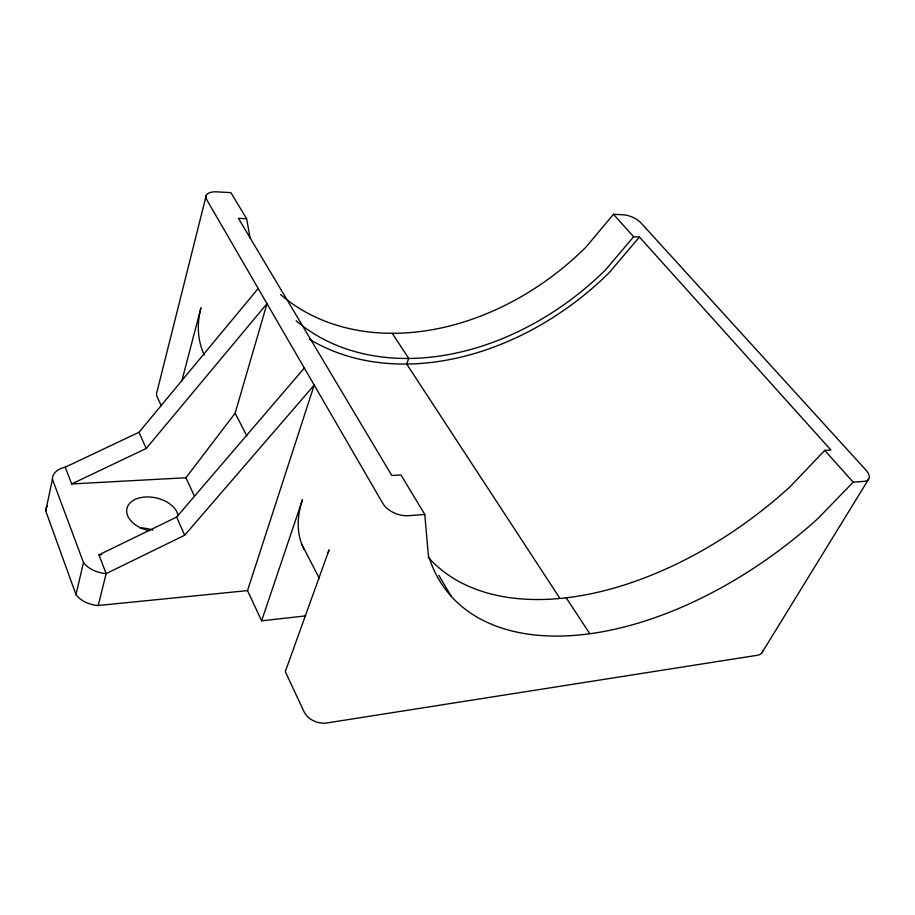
<?xml version="1.0" encoding="UTF-8"?>
<svg xmlns="http://www.w3.org/2000/svg" width="915" height="915" viewBox="0 0 915 915"><rect width="100%" height="100%" fill="white"/><g stroke="black" fill="none" stroke-linecap="round" stroke-linejoin="round"><path stroke-width="1.37" d="M98.225 605.501L106.14 573.614L184.67 535.229L314.211 385.078L247.519 590.598L98.225 605.501A24.453 16.619 9.8 0 1 75.968 594.59L45.75 510.959L52.418 479.208A23.87 14.857 10.3 0 1 65.24 467.188L139.034 432.246L258.202 288.465M75.968 594.59L83.494 562.553L52.418 479.208M206.241 195.421L156.888 392.192A15.109 8.693 13.9 0 0 157.128 396.835L161.315 405.825M181.833 380.949L200.945 307.84A107.924 80.154 -29.9 0 0 204.32 355.043M71.679 483.944L185.939 477.744L235.144 413.168L267.008 303.654L146.217 448.476L71.679 483.944L65.24 467.188M305.633 615.875L261.621 620.827L302.488 499.67A122.519 77.375 -31.1 0 0 304.363 549.755M761.84 652.933L868.427 479.506M250.115 238.152L246.638 218.742L238.472 218.365L391.792 475.503L400.999 474.965L424.789 514.459L428.323 554.913A304.718 176.275 -38.9 0 0 817.61 518.851L853.18 482.182L863.989 481.37A16.607 7.789 29.6 0 0 865.773 469.898L640.855 222.78A13.565 5.582 23.5 0 0 623.527 214.831L613.496 214.27L586.16 246.901A244.511 187.884 -42.2 0 1 280.585 294.573M428.14 557.155A297.352 178.905 -39.1 0 0 790.194 486.631L824.735 450.386L830.923 450.031L639.448 237.042L633.626 236.768L605.627 269.776A249.406 187.792 -41.8 0 1 296.128 320.742M639.448 237.042L609.104 272.75A257.344 193.866 -41.8 0 1 309.373 339.168M83.494 562.553A24.854 16.47 10.5 0 0 106.14 573.614L98.934 554.856L176.629 517.078L304.318 368.024M98.934 554.856L101.771 554.627M424.789 514.459L408.456 515.694A20.05 12.17 20.9 0 1 382.813 503.422L206.71 199.664A16.527 7.72 16.1 0 1 216.878 191.853L230.912 192.642L246.638 218.742M613.496 214.27L633.626 236.768M824.735 450.386L853.18 482.182M392.203 333.3L408.731 358.417L406.695 364.01L559.465 597.701M566.236 597.861L589.763 633.638M438.834 575.318L450.946 595.894M235.144 413.168L246.89 435.986M302.053 544.814L319.449 578.646M247.519 590.598L261.621 620.827M185.939 477.744L194.323 495.919M139.034 432.246L146.217 448.476M176.629 517.078L184.67 535.229M762.824 650.851A15.178 8.773 31.8 0 1 757.403 655.254L326.884 722.953A17.968 13.153 20 0 1 304.032 711.733L285.297 671.587L329.068 549.892A126.327 76.117 -31.4 0 0 328.13 552.649M149.259 530.689A26.18 16.745 12.6 0 1 126.693 510.113A26.18 16.745 12.6 0 1 151.718 497.177A26.18 16.745 12.6 0 1 178.128 515.763M45.75 510.959A23.504 15.006 9.7 0 1 47.294 505.663M139.892 527.875A25.769 16.916 12 0 1 152.851 530.162"/></g></svg>
